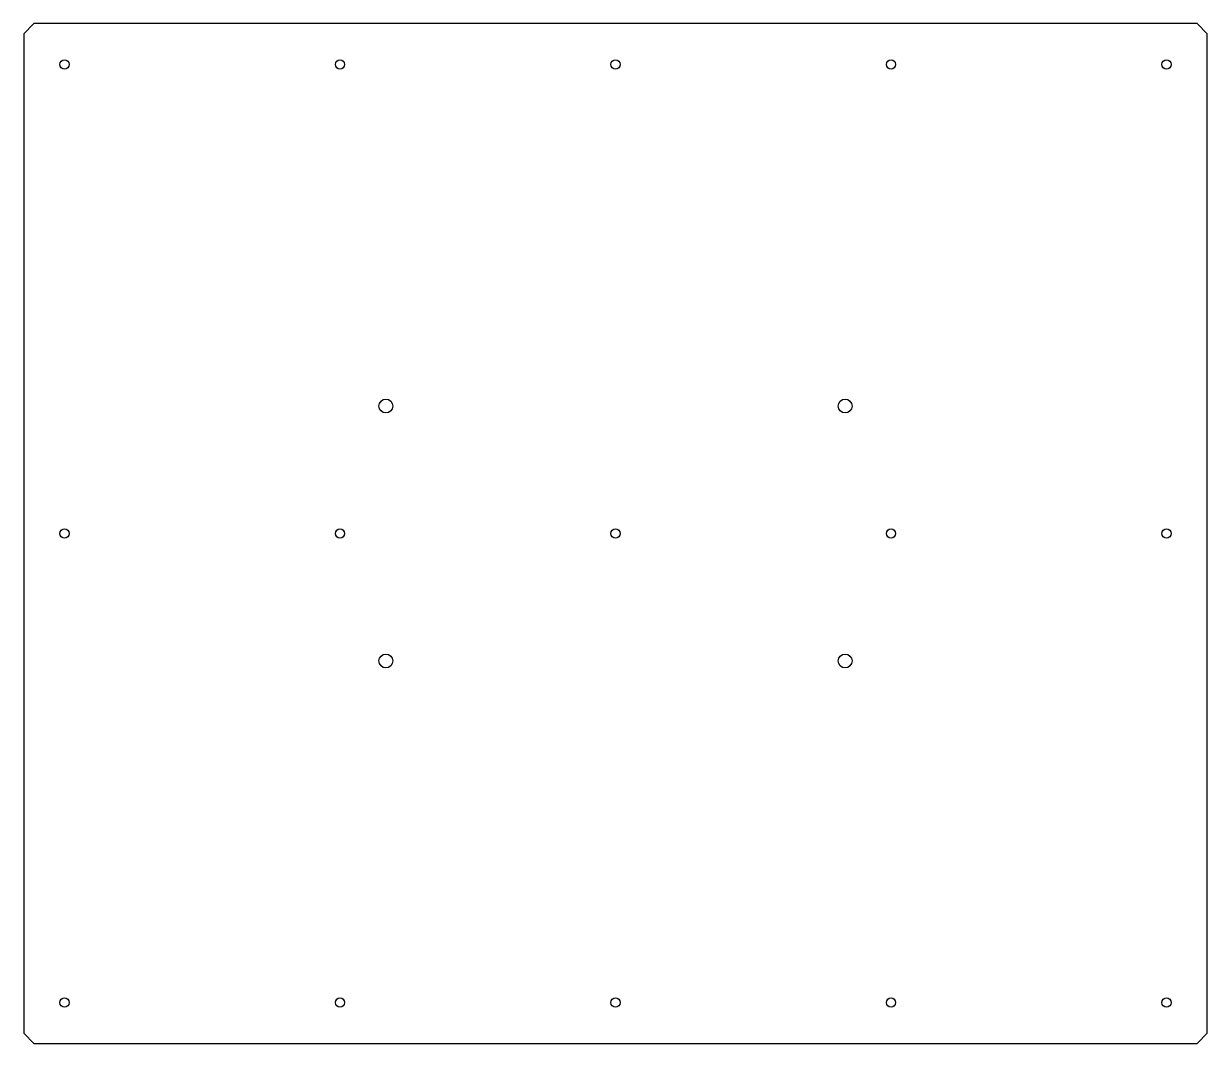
# Model space of a CAD drawing. Extents: x 0 to 580, y 0 to 500.
import ezdxf

# ---------------------------------------------------------------- set-up
doc = ezdxf.new("R2010")
doc.units = 0
doc.header["$MEASUREMENT"] = 0
doc.layers.get('0').update_dxf_attribs({"linetype": 'CONTINUOUS'})

msp = doc.modelspace()

# ---------------------------------------------------------------- linework, layer by layer
for p, q in [((5, 500), (0, 495)), ((575, 500), (5, 500)), ((580, 495), (575, 500)), ((0, 495), (0, 5)), ((580, 5), (580, 495)), ((0, 5), (5, 0)), ((5, 0), (575, 0)), ((575, 0), (580, 5))]:
    msp.add_line(p, q)
for centre, radius in [((20, 480), 2.25), ((155, 480), 2.25), ((290, 480), 2.25), ((425, 480), 2.25), ((560, 480), 2.25), ((177.5, 312.5), 3.4), ((402.5, 312.5), 3.4), ((20, 250), 2.25), ((155, 250), 2.25), ((290, 250), 2.25), ((425, 250), 2.25), ((560, 250), 2.25), ((177.5, 187.5), 3.4), ((402.5, 187.5), 3.4), ((20, 20), 2.25), ((155, 20), 2.25), ((290, 20), 2.25), ((425, 20), 2.25), ((560, 20), 2.25)]:
    msp.add_circle(centre, radius)

doc.saveas('drawing.dxf')
